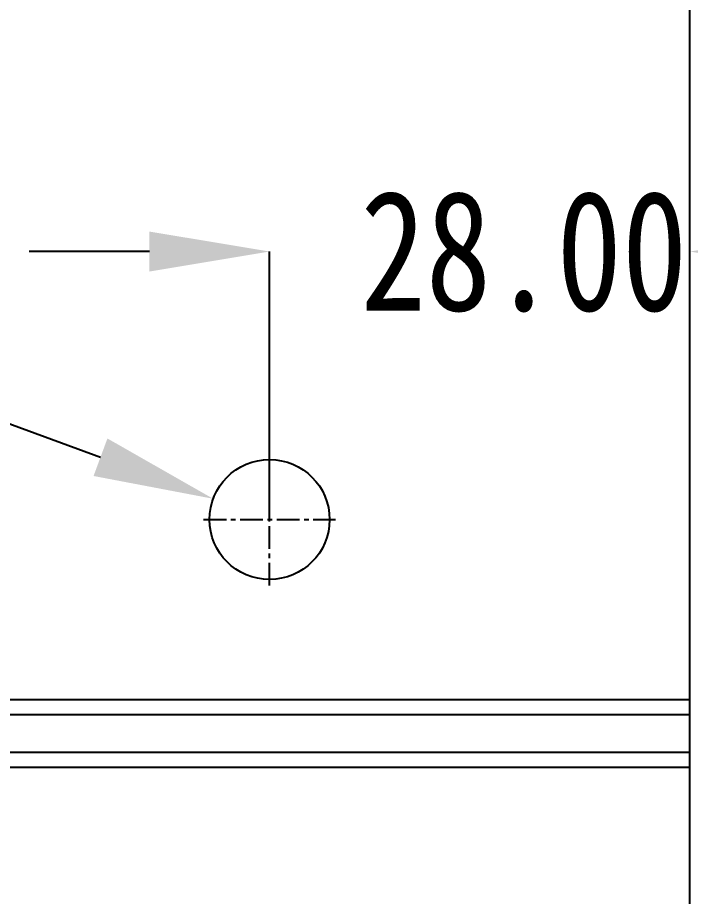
# Model space of a CAD drawing. Header units: millimetres. Extents: x 3054 to 4939, y -1170 to 130.
# Drawn here: x 4756.4 to 4801.2, y -170.2 to -111.6 of the extents above; entities that cross this region are included whole.
import ezdxf

# ---------------------------------------------------------------- set-up
doc = ezdxf.new("R2010")
doc.units = ezdxf.units.MM
doc.header["$LTSCALE"] = 16.335
doc.header["$PDMODE"] = 3
doc.header["$PDSIZE"] = 0.3125
doc.linetypes.add('CENTER', pattern=[0.6, 0.375, -0.075, 0.075, -0.075])
doc.layers.get('0').update_dxf_attribs({"linetype": 'CONTINUOUS'})
doc.layers.get('Defpoints').update_dxf_attribs({"linetype": 'CONTINUOUS'})
doc.layers.add('21', color=7, linetype='CONTINUOUS')
doc.styles.get("Standard").update_dxf_attribs({"font": 'txt', "width": 0.8})
doc.dimstyles.get("Standard").update_dxf_attribs({"dimtxt": 0.15625, "dimasz": 0.1875, "dimexe": 0.125, "dimexo": 0.0625, "dimtad": 0, "dimtih": 1, "dimtoh": 1, "dimdsep": 46, "dimtxsty": 'Standard', "dimcen": 0.09, "dimadec": 0, "dimazin": 0, "dimtp": 0.01, "dimtm": 0.01, "dimtfac": 1, "dimtofl": 0, "dimtmove": 0, "dimatfit": 3, "dimfxl": 0, "dimtolj": 1, "dimarcsym": 0})

# ---------------------------------------------------------------- blocks, each defined once
blk = doc.blocks.new('*D158')
at = {"color": 4, "lineweight": -2}
for p, q in [((4723.177, -202.237), (4723.177, -27.593)), ((4731.177, -27.593), (4748.892, -27.593)), ((4793.176, -27.593), (4772.359, -27.593)), ((4801.176, -192.521), (4801.176, -27.593))]:
    blk.add_line(p, q, dxfattribs=at)
at = {"color": 4}
for points in [[(4731.177, -26.259), (4731.177, -28.926), (4723.177, -27.593)], [(4793.176, -26.259), (4793.176, -28.926), (4801.176, -27.593)]]:
    blk.add_solid(points, dxfattribs=at)
at = {"layer": 'Defpoints', "color": 0}
for p in [(4723.177, -27.593), (4801.176, -192.521), (4723.177, -202.237)]:
    blk.add_point(p, dxfattribs=at)
at = {"color": 6, "insert": (4760.626, -27.593), "char_height": 8, "attachment_point": 5}
blk.add_mtext('\\A1;78.00', dxfattribs=at)
blk = doc.blocks.new('*D319')
at = {"color": 4, "lineweight": -2}
for p, q in [((4765.176, -127.215), (4757.176, -127.215)), ((4773.176, -145.076), (4773.176, -127.215)), ((4801.176, -132.858), (4801.176, -127.215)), ((4809.176, -127.215), (4817.176, -127.215))]:
    blk.add_line(p, q, dxfattribs=at)
at = {"color": 4}
for points in [[(4765.176, -125.882), (4765.176, -128.548), (4773.176, -127.215)], [(4809.176, -125.882), (4809.176, -128.548), (4801.176, -127.215)]]:
    blk.add_solid(points, dxfattribs=at)
at = {"layer": 'Defpoints', "color": 0}
for p in [(4801.176, -127.215), (4801.176, -132.858), (4773.176, -145.076)]:
    blk.add_point(p, dxfattribs=at)
at = {"color": 6, "insert": (4790.114, -127.215), "char_height": 8, "attachment_point": 5}
blk.add_mtext('\\A1;28.00', dxfattribs=at)
blk = doc.blocks.new('*D320')
at = {"color": 4, "lineweight": -2}
blk.add_line((4754.412, -138.155), (4761.917, -140.924), dxfattribs=at)
at = {"color": 4}
blk.add_solid([(4762.379, -139.673), (4761.456, -142.174), (4769.423, -143.692)], dxfattribs=at)
at = {"layer": 'Defpoints', "color": 0}
for p in [(4769.423, -143.692), (4776.929, -146.461)]:
    blk.add_point(p, dxfattribs=at)
at = {"color": 6, "insert": (4743.403, -134.094), "char_height": 8, "attachment_point": 5, "rotation": 339.75261}
blk.add_mtext('\\A1;∅8.00', dxfattribs=at)

msp = doc.modelspace()

# ---------------------------------------------------------------- linework, layer by layer
at = {"color": 6, "linetype": 'Continuous'}
for p, q in [((4801.176, -358.077), (4801.176, -52.077)), ((4801.176, -157.092), (4734.401, -157.092)), ((4801.176, -158.097), (4738.602, -158.097)), ((4801.176, -160.592), (4734.401, -160.592)), ((4801.176, -161.597), (4738.602, -161.597))]:
    msp.add_line(p, q, dxfattribs=at)
at = {"layer": '21', "color": 1, "linetype": 'CENTER', "ltscale": 0.248791}
for p, q in [((4773.176, -149.476), (4773.176, -140.676)), ((4768.776, -145.076), (4777.576, -145.076))]:
    msp.add_line(p, q, dxfattribs=at)
at = {"layer": '21', "color": 7, "linetype": 'Continuous'}
msp.add_circle((4773.176, -145.076), 4, dxfattribs=at)

# ---------------------------------------------------------------- dimensions: what is measured, and where the dimension line sits
for base, p1, p2, picture, middle in [((4723.177, -27.593), (4801.176, -192.521), (4723.177, -202.237), '*D158', (4760.626, -27.593)), ((4801.176, -127.215), (4773.176, -145.076), (4801.176, -132.858), '*D319', (4790.114, -127.215))]:
    dim = msp.add_linear_dim(base=base, p1=p1, p2=p2, dimstyle='Standard', override={"dimtxt": 8, "dimasz": 8, "dimexe": 0, "dimexo": 0, "dimgap": 0, "dimtih": 0, "dimtoh": 0, "dimzin": 0, "dimcen": 0, "dimclrd": 4, "dimclre": 4, "dimclrt": 6, "dimadec": 2, "dimtp": 0, "dimtm": 0, "dimtzin": 0})
    dim.commit()
    dim.dimension.update_dxf_attribs({"geometry": picture, "text_midpoint": middle, "dimtype": 160})
dim = msp.add_diameter_dim_2p(p1=(4776.929, -146.461), p2=(4769.423, -143.692), dimstyle='Standard', override={"dimtxt": 8, "dimasz": 8, "dimexe": 0, "dimexo": 0, "dimgap": 0, "dimtih": 0, "dimtoh": 0, "dimzin": 0, "dimcen": 0, "dimclrd": 4, "dimclre": 4, "dimclrt": 6, "dimadec": 2, "dimtp": 0, "dimtm": 0, "dimtzin": 0})
dim.commit()
dim.dimension.update_dxf_attribs({"geometry": '*D320', "text_midpoint": (4743.403, -134.094)})

doc.saveas('drawing.dxf')
